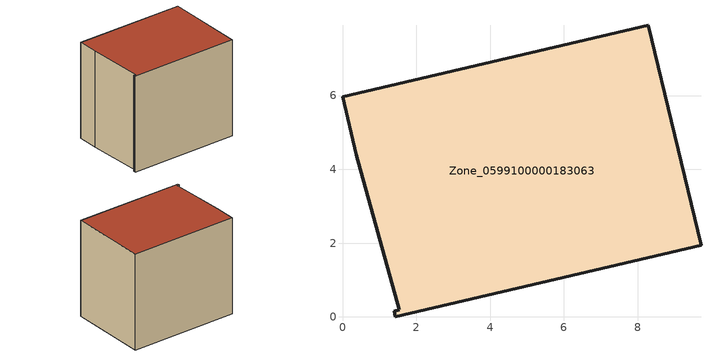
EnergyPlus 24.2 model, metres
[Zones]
Zone_0599100000183063
 floor ground (C_G): 1.43,0 1.4,0.15 1.54,0.19 0.38,4.4 0,5.97 8.28,7.91 9.71,1.94 z0
 wall outside (C_F): 1.43,0 9.71,1.94 8.28,7.91 0,5.97 0.38,4.4 1.54,0.19 1.4,0.15 1.43,0 z0:7.62
 roof outside (C_R): 1.4,0.15 1.43,0 9.71,1.94 8.28,7.91 0,5.97 0.38,4.4 1.54,0.19 z7.62
[BUILDING]
Pand.0599100000183063: North Axis=0; Terrain=City; Loads Convergence Tolerance Value=0.04; Temperature Convergence Tolerance Value=0.4; Solar Distribution=FullExterior; Maximum Number of Warmup Days=25; Minimum Number of Warmup Days=1
[Site:Location]
Rotterdam.The.Hague.AP_ZH_NLD Design_Conditions: Latitude=51.96; Longitude=4.45; Time Zone=1; Elevation=-4.5
[SITE:GROUNDTEMPERATURE:BUILDINGSURFACE]
18, 18, 18, 18, 18, 18, 18, 18, 18, 18, 18, 18
[MATERIAL] Thermal Absorptance=0.9; Solar Absorptance=0.7; Visible Absorptance=0.7
Name | Roughness | Thickness | Conductivity | Density | Specific Heat
G.TI.1965-1974 | MediumSmooth | 0.15 | 0.882353 | 540 | 1210
F.TI.1965-1974 | Rough | 0.3 | 0.697674 | 1920 | 840
R.TI.1965-1974 | MediumRough | 0.2 | 0.232558 | 1500 | 1000
[CONSTRUCTION]
C_G: G.TI.1965-1974
C_F: F.TI.1965-1974
C_R: R.TI.1965-1974
[ZONE]
Zone_0599100000183063: Type=1; Multiplier=1; Ceiling Height=Autocalculate; Volume=Autocalculate; Floor Area=autocalculate; Part of Total Floor Area=Yes
[ZONEINFILTRATION:DESIGNFLOWRATE]
Infil_Zone_0599100000183063: Zone or ZoneList or Space or SpaceList=Zone_0599100000183063; Schedule=AlwaysOn; Design Flow Rate Calculation Method=Flow/Area; Flow Rate per Floor Area=0.003; Constant Term Coefficient=1; Temperature Term Coefficient=0; Velocity Term Coefficient=0; Velocity Squared Term Coefficient=0
[HVACTEMPLATE:ZONE:IDEALLOADSAIRSYSTEM]
Zone_0599100000183063: Maximum Heating Supply Air Temperature=50; Minimum Cooling Supply Air Temperature=13; Maximum Heating Supply Air Humidity Ratio=0.0156; Minimum Cooling Supply Air Humidity Ratio=0.0077; Heating Limit=NoLimit; Cooling Limit=NoLimit; Dehumidification Control Type=ConstantSensibleHeatRatio; Cooling Sensible Heat Ratio=0.7; Dehumidification Setpoint=60; Humidification Control Type=None; Humidification Setpoint=30; Outdoor Air Method=None; Outdoor Air Flow Rate per Person=0.00944; Outdoor Air Flow Rate per Zone Floor Area=0; Outdoor Air Flow Rate per Zone=0; Demand Controlled Ventilation Type=None; Outdoor Air Economizer Type=NoEconomizer; Heat Recovery Type=None; Sensible Heat Recovery Effectiveness=0.7; Latent Heat Recovery Effectiveness=0.65
[ZONECONTROL:THERMOSTAT]
ThermostatControl_Zone_0599100000183063: Zone or ZoneList=Zone_0599100000183063; Control Type Schedule=DualSetpointControlType; Control 1=Thermostat_Zone_0599100000183063; Temperature Difference Between Cutout And Setpoint=0
[THERMOSTATSETPOINT:DUALSETPOINT]
Thermostat_Zone_0599100000183063: Heating Setpoint Temperature Schedule=HeatingSetpoint_Zone_0599100000183063; Cooling Setpoint Temperature Schedule=CoolingSetpoint_Zone_0599100000183063
[SCHEDULE:COMPACT]
HeatingSetpoint_Zone_0599100000183063: Through: 12/31, For: AllDays, Until: 24:00, 21
CoolingSetpoint_Zone_0599100000183063: Through: 12/31, For: AllDays, Until: 24:00, 24
DualSetpointControlType: Through: 12/31, For: AllDays, Until: 24:00, 4
AlwaysOn: Through: 12/31, For: AllDays, Until: 24:00, 1
